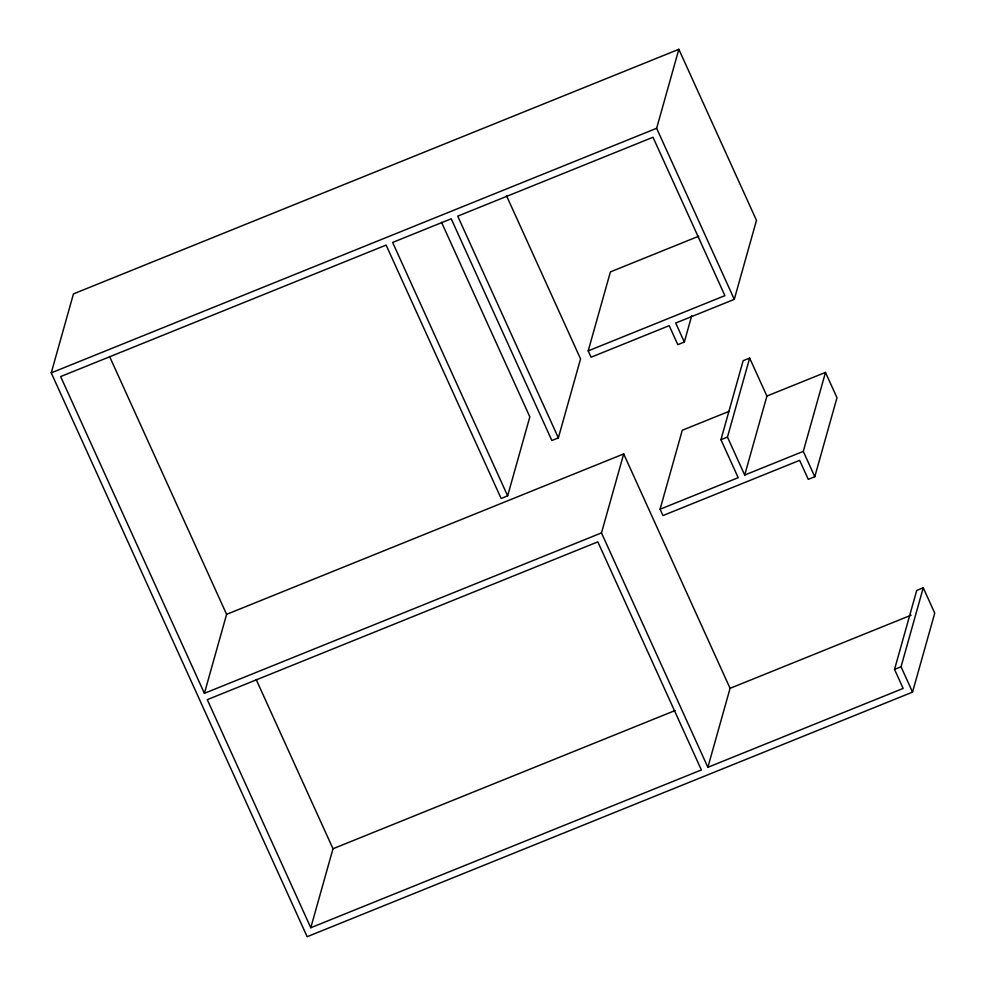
<?xml version="1.0" encoding="UTF-8"?>
<svg xmlns="http://www.w3.org/2000/svg" width="986" height="986" viewBox="0 0 986 986"><rect width="100%" height="100%" fill="white"/><g stroke="black" fill="none" stroke-linecap="round" stroke-linejoin="round"><path stroke-width="1.48" d="M601.485 532.908L204.398 693.331L226.607 614.352L623.694 453.917L601.485 532.908L707.874 767.305L903.164 688.413L894.536 669.408L916.733 590.417L923.253 587.792L934.753 613.132L912.543 692.11L307.151 936.7L51.247 372.868L73.457 293.89L678.849 49.3L756.484 220.371L734.287 299.362L675.706 323.026L684.333 342.031L677.813 344.669L669.186 325.663L591.082 357.215L588.198 350.88L610.408 271.902L698.692 236.233M310.787 927.74L207.282 699.666L597.849 541.869L701.366 769.943L310.787 927.74L332.997 848.749L256.15 679.453M204.398 693.331L60.639 376.578L386.118 245.083L501.135 498.485L507.642 495.859L529.839 416.868L441.518 222.269M507.642 495.859L392.625 242.445L451.206 218.781L551.852 440.508L558.359 437.883L580.557 358.892L506.508 195.733M734.287 299.362L656.639 128.291L678.849 49.3M684.333 342.031L691.728 315.705M825.492 372.4L803.282 451.378L744.701 475.055L766.898 396.064L825.492 372.4L836.991 397.74L814.781 476.719L808.273 479.356L799.646 460.339L662.949 515.567L660.078 509.232L682.275 430.253L729.147 411.322M660.078 509.232L738.194 477.68L720.951 439.694L743.148 360.703L749.656 358.078L766.898 396.064M744.701 475.055L727.458 437.069L749.656 358.078M707.874 767.305L730.071 688.327L623.694 453.917M912.543 692.11L901.044 666.77L923.253 587.792M51.247 372.868L656.639 128.291M588.198 350.88L724.907 295.652L653.003 137.251L457.726 216.144L558.359 437.883M720.951 439.694L727.458 437.069M332.997 848.749L675.102 710.536M730.071 688.327L911.113 615.19M894.536 669.408L901.044 666.77M803.282 451.378L814.781 476.719M109.557 356.451L226.607 614.352"/></g></svg>
